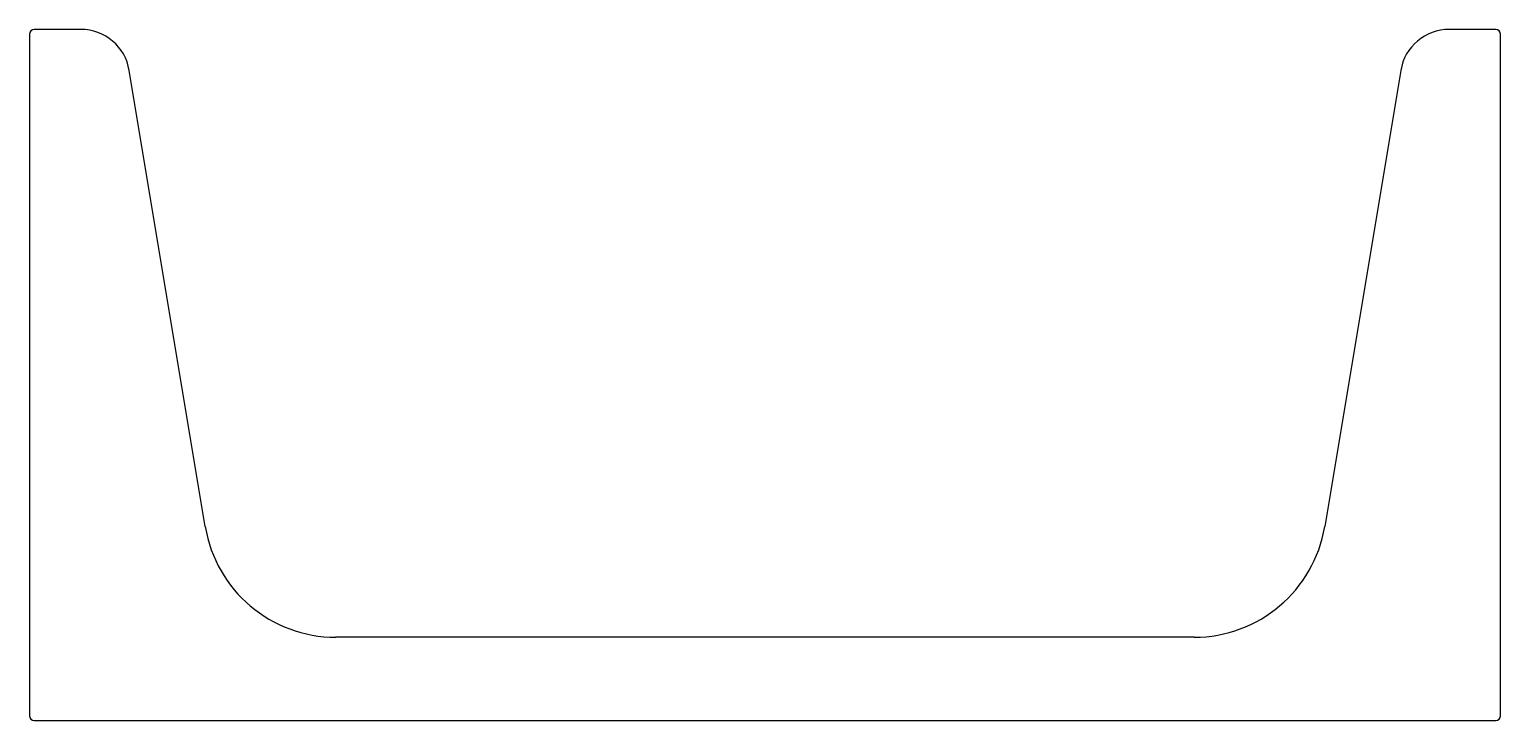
# Model space of a CAD drawing. Extents: x -37.7 to 38.5, y 2.6 to 38.4.
import ezdxf

# ---------------------------------------------------------------- set-up
doc = ezdxf.new("R2010")
doc.units = 0
doc.layers.get('0').update_dxf_attribs({"linetype": 'CONTINUOUS'})

msp = doc.modelspace()

# ---------------------------------------------------------------- linework, layer by layer
for p, q in [((-37.738, 38.135), (-37.738, 2.821)), ((-35.073, 38.385), (-37.488, 38.385)), ((38.212, 38.385), (35.798, 38.385)), ((38.462, 2.821), (38.462, 38.135)), ((-28.627, 12.619), (-32.568, 36.262)), ((33.293, 36.262), (29.352, 12.619)), ((22.587, 6.889), (-21.863, 6.889)), ((-37.488, 2.571), (38.212, 2.571))]:
    msp.add_line(p, q)
for centre, radius, start, end in [((-37.488, 38.135), 0.25, 90, 180), ((-35.073, 35.845), 2.54, 9.46232, 90), ((35.798, 35.845), 2.54, 90, 170.53768), ((38.212, 38.135), 0.25, 0, 90), ((-21.863, 13.747), 6.858, 189.46232, 270), ((22.587, 13.747), 6.858, 270, 350.53768), ((-37.488, 2.821), 0.25, 180, 270), ((38.212, 2.821), 0.25, 270, 0)]:
    msp.add_arc(centre, radius, start, end)

doc.saveas('drawing.dxf')
